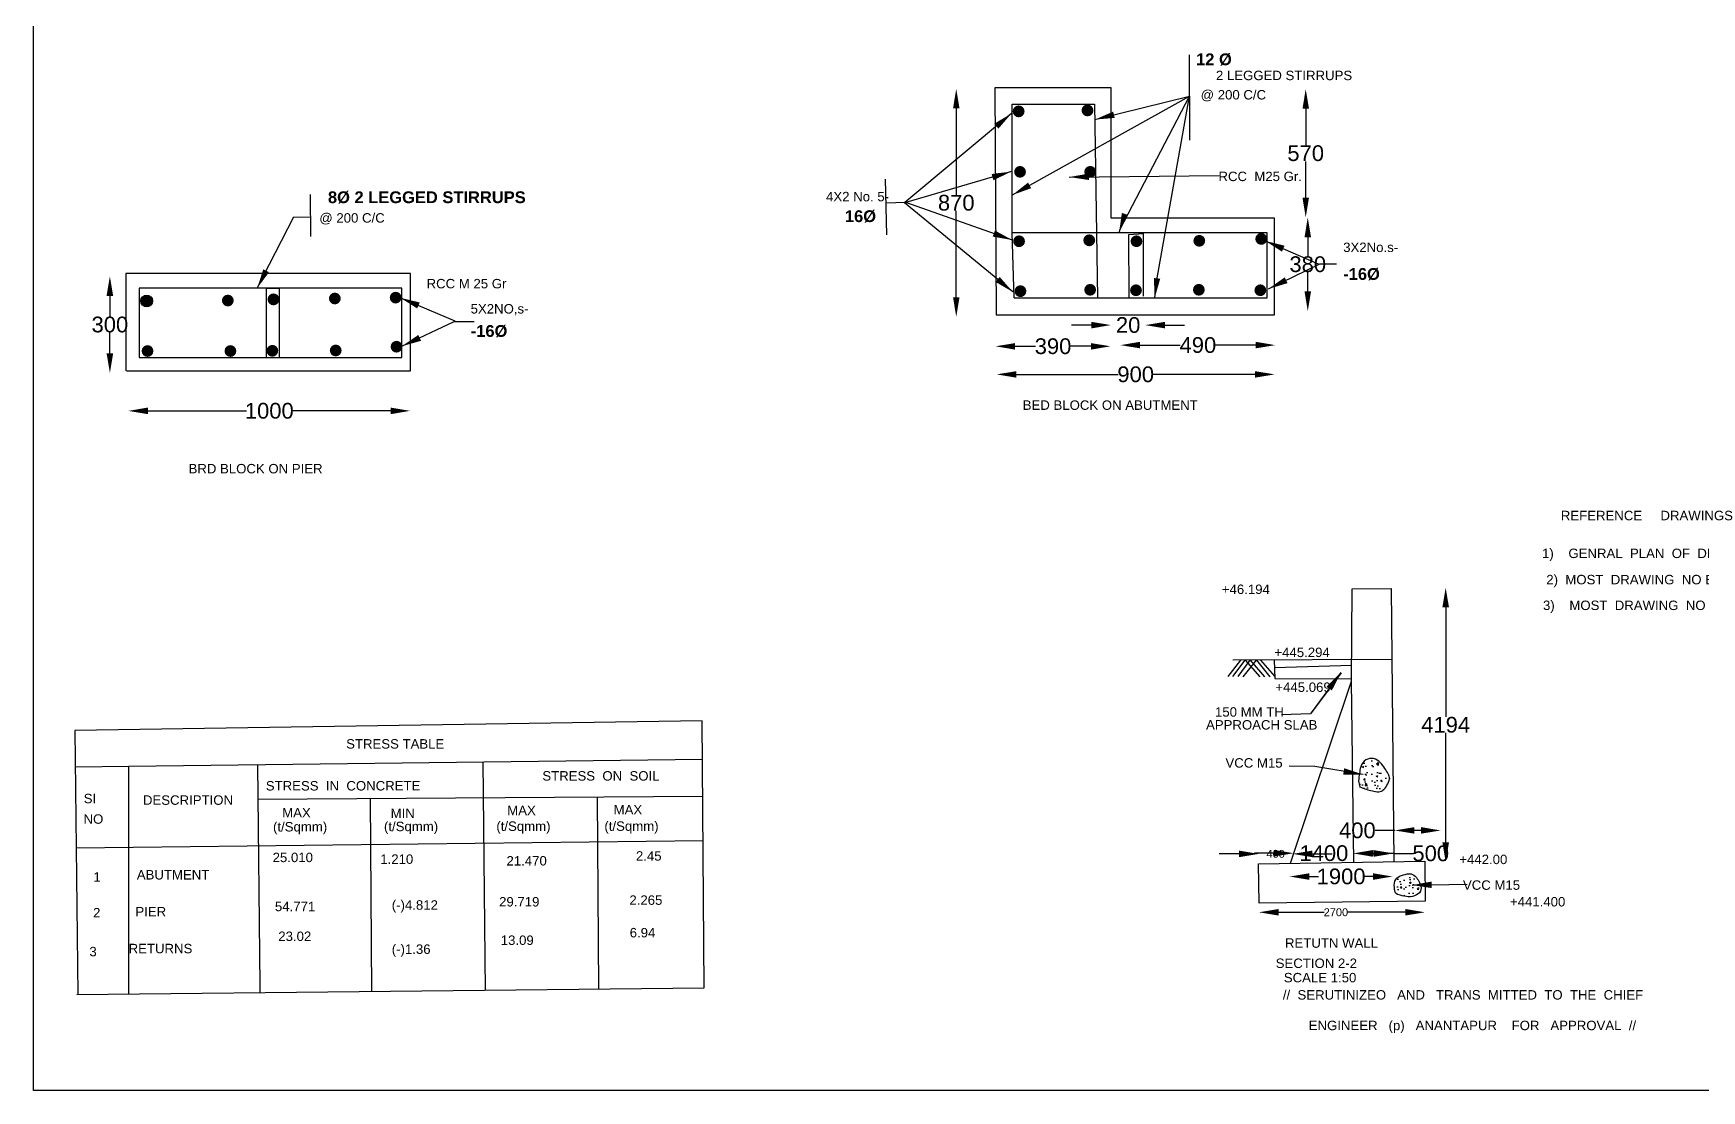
# Model space of a CAD drawing. Header units: inches. Extents: x 302915 to 317053, y -161100 to -158614.
# Drawn here: x 302915 to 305036, y -161098 to -159754 of the extents above; entities that cross this region are included whole.
import ezdxf

# ---------------------------------------------------------------- set-up
doc = ezdxf.new("R2010")
doc.units = ezdxf.units.IN
doc.header["$MEASUREMENT"] = 0
doc.layers.add('DRAWING', color=7, linetype='Continuous')
doc.styles.get("Standard").update_dxf_attribs({"font": 'arial.ttf'})
doc.dimstyles.new('ST100', dxfattribs={"dimtxt": 20, "dimasz": 25, "dimexe": 0, "dimexo": 300, "dimgap": 0.09, "dimtad": 0, "dimtih": 1, "dimtoh": 1, "dimdec": 0, "dimzin": 0, "dimdsep": 46, "dimtxsty": 'Standard', "dimcen": 0, "dimse1": 1, "dimse2": 1, "dimadec": 0, "dimazin": 0, "dimtfac": 1, "dimtdec": 0, "dimtofl": 0, "dimtmove": 0, "dimatfit": 3, "dimfxl": 2000, "dimtolj": 1, "dimtzin": 0, "dimarcsym": 0})
pattern_1 = [(50, (0, 0), (21.5178055, -1.88256405), [2.25, -24.75]), (355, (0, 0), (-4.16254, 22.565764), [1.8, -19.8]), (100.4514, (1.793, -0.157), (17.3552815, 20.6831863), [1.9122057, -21.0342634]), (46.1842, (0, 6), (32.0172315, -4.9655704), [3.375, -37.125]), (96.6356, (2.668, 5.586), (28.0398812, 29.223536), [2.8683086, -31.55139]), (351.1842, (0, 6), (28.0398584, 29.223558), [2.7, -29.7]), (21, (3, 4.5), (17.9072116, -12.0785667), [2.25, -24.75]), (326, (3, 4.5), (7.29946, 21.7545014), [1.8, -19.8]), (71.4514, (4.492, 3.493), (25.2066789, 9.6759149), [1.9122057, -21.0342634]), (37.5, (0, 0), (0.36479566, 9.98681561), [0, -19.56, 0, -20.1, 0, -19.875]), (7.5, (0, 0), (7.89208612, 11.83235136), [0, -11.46, 0, -19.11, 0, -7.575]), (327.5, (-6.69, 0), (16.01467309, -0.67664615), [0, -7.5, 0, -23.4, 0, -31.05]), (317.5, (-9.69, 0), (17.4955851, 3.00314947), [0, -9.75, 0, -15.54, 0, -22.05])]

# ---------------------------------------------------------------- blocks, each defined once
blk = doc.blocks.new('*D7')
at = {"layer": 'Defpoints', "color": 0, "ltscale": 0.5, "transparency": 16777216}
for p in [(304473.3, -160871.7), (304684.4, -160871.3), (304684.4, -160871.3)]:
    blk.add_point(p, dxfattribs=at)
at = {"layer": 'DRAWING', "color": 0, "lineweight": -2, "ltscale": 0.5, "transparency": 16777216}
for p, q in [((304498.3, -160871.3), (304556.1, -160871.3)), ((304659.4, -160871.3), (304586.3, -160871.3))]:
    blk.add_line(p, q, dxfattribs=at)
at = {"layer": 'DRAWING', "color": 0, "ltscale": 0.5, "transparency": 16777216}
for points in [[(304498.3, -160867.1), (304498.3, -160875.4), (304473.3, -160871.3)], [(304659.4, -160867.1), (304659.4, -160875.4), (304684.4, -160871.3)]]:
    blk.add_solid(points, dxfattribs=at)
at = {"layer": 'DRAWING', "color": 0, "ltscale": 0.5, "transparency": 16777216, "insert": (304571.2, -160871.3), "char_height": 10, "attachment_point": 5}
blk.add_mtext('\\A1;2700', dxfattribs=at)
blk = doc.blocks.new('*D31')
at = {"layer": 'Defpoints', "color": 0, "ltscale": 0.4, "transparency": 16777216}
for p in [(304702.9, -160458.5), (304701.8, -160807.3), (304710.8, -160807.3)]:
    blk.add_point(p, dxfattribs=at)
at = {"layer": 'DRAWING', "color": 0, "lineweight": -2, "ltscale": 0.4, "transparency": 16777216}
for p, q in [((304710.8, -160483.5), (304710.8, -160622.6)), ((304710.8, -160782.3), (304710.8, -160643.2))]:
    blk.add_line(p, q, dxfattribs=at)
at = {"layer": 'DRAWING', "color": 0, "ltscale": 0.4, "transparency": 16777216}
for points in [[(304706.6, -160483.5), (304715, -160483.5), (304710.8, -160458.5)], [(304706.6, -160782.3), (304715, -160782.3), (304710.8, -160807.3)]]:
    blk.add_solid(points, dxfattribs=at)
at = {"layer": 'DRAWING', "color": 0, "ltscale": 0.4, "transparency": 16777216, "insert": (304710.8, -160632.9), "char_height": 20, "attachment_point": 5}
blk.add_mtext('\\A1;4194', dxfattribs=at)
blk = doc.blocks.new('*D32')
at = {"layer": 'Defpoints', "color": 0, "ltscale": 0.4, "transparency": 16777216}
for p in [(304512.4, -160825.8), (304643.3, -160824.6), (304643.3, -160825.8)]:
    blk.add_point(p, dxfattribs=at)
at = {"layer": 'DRAWING', "color": 0, "lineweight": -2, "ltscale": 0.4, "transparency": 16777216}
for p, q in [((304537.4, -160825.8), (304548.9, -160825.8)), ((304618.3, -160825.8), (304606.8, -160825.8))]:
    blk.add_line(p, q, dxfattribs=at)
at = {"layer": 'DRAWING', "color": 0, "ltscale": 0.4, "transparency": 16777216}
for points in [[(304537.4, -160821.7), (304537.4, -160830), (304512.4, -160825.8)], [(304618.3, -160821.7), (304618.3, -160830), (304643.3, -160825.8)]]:
    blk.add_solid(points, dxfattribs=at)
at = {"layer": 'DRAWING', "color": 0, "ltscale": 0.4, "transparency": 16777216, "insert": (304577.8, -160825.8), "char_height": 20, "attachment_point": 5}
blk.add_mtext('\\A1;1900', dxfattribs=at)
blk = doc.blocks.new('*D33')
at = {"layer": 'Defpoints', "color": 0, "ltscale": 0.4, "transparency": 16777216}
for p in [(304472.9, -160796.8), (304516.3, -160797), (304516.3, -160798.2)]:
    blk.add_point(p, dxfattribs=at)
at = {"layer": 'DRAWING', "color": 0, "lineweight": -2, "ltscale": 0.4, "transparency": 16777216}
for p, q in [((304447.9, -160797), (304422.9, -160797)), ((304541.3, -160797), (304566.3, -160797))]:
    blk.add_line(p, q, dxfattribs=at)
at = {"layer": 'DRAWING', "color": 0, "ltscale": 0.4, "transparency": 16777216}
for points in [[(304447.9, -160792.8), (304447.9, -160801.2), (304472.9, -160797)], [(304541.3, -160792.8), (304541.3, -160801.2), (304516.3, -160797)]]:
    blk.add_solid(points, dxfattribs=at)
at = {"layer": 'DRAWING', "color": 0, "ltscale": 0.4, "transparency": 16777216, "insert": (304494.6, -160797), "char_height": 10, "attachment_point": 5}
blk.add_mtext('\\A1;400', dxfattribs=at)
blk = doc.blocks.new('*D34')
at = {"layer": 'Defpoints', "color": 0, "ltscale": 0.4, "transparency": 16777216}
for p in [(304517.5, -160797), (304594.3, -160796.2), (304594.3, -160796.6)]:
    blk.add_point(p, dxfattribs=at)
at = {"layer": 'DRAWING', "color": 0, "lineweight": -2, "ltscale": 0.4, "transparency": 16777216}
for p, q in [((304492.5, -160796.2), (304467.5, -160796.2)), ((304619.3, -160796.2), (304644.3, -160796.2))]:
    blk.add_line(p, q, dxfattribs=at)
at = {"layer": 'DRAWING', "color": 0, "ltscale": 0.4, "transparency": 16777216}
for points in [[(304492.5, -160792), (304492.5, -160800.3), (304517.5, -160796.2)], [(304619.3, -160792), (304619.3, -160800.3), (304594.3, -160796.2)]]:
    blk.add_solid(points, dxfattribs=at)
at = {"layer": 'DRAWING', "color": 0, "ltscale": 0.4, "transparency": 16777216, "insert": (304555.9, -160796.2), "char_height": 20, "attachment_point": 5}
blk.add_mtext('\\A1;1400', dxfattribs=at)
blk = doc.blocks.new('*D35')
at = {"layer": 'Defpoints', "color": 0, "ltscale": 0.4, "transparency": 16777216}
for p in [(304593, -160795.7), (304644.7, -160796.2), (304644.7, -160796.4)]:
    blk.add_point(p, dxfattribs=at)
at = {"layer": 'DRAWING', "color": 0, "lineweight": -2, "ltscale": 0.4, "transparency": 16777216}
for p, q in [((304618, -160796.4), (304619.7, -160796.4)), ((304644.7, -160796.4), (304669.7, -160796.4))]:
    blk.add_line(p, q, dxfattribs=at)
at = {"layer": 'DRAWING', "color": 0, "ltscale": 0.4, "transparency": 16777216}
for points in [[(304618, -160792.3), (304618, -160800.6), (304593, -160796.4)], [(304619.7, -160792.3), (304619.7, -160800.6), (304644.7, -160796.4)]]:
    blk.add_solid(points, dxfattribs=at)
at = {"layer": 'DRAWING', "color": 0, "ltscale": 0.4, "transparency": 16777216, "insert": (304691.8, -160796.4), "char_height": 20, "attachment_point": 5}
blk.add_mtext('\\A1;500', dxfattribs=at)
blk = doc.blocks.new('*D36')
at = {"layer": 'Defpoints', "color": 0, "ltscale": 0.4, "transparency": 16777216}
for p in [(304646, -160767.2), (304646, -160778.9), (304704.5, -160780.2)]:
    blk.add_point(p, dxfattribs=at)
at = {"layer": 'DRAWING', "color": 0, "lineweight": -2, "ltscale": 0.4, "transparency": 16777216}
for p, q in [((304646, -160767.2), (304621, -160767.2)), ((304679.5, -160767.2), (304671, -160767.2))]:
    blk.add_line(p, q, dxfattribs=at)
at = {"layer": 'DRAWING', "color": 0, "ltscale": 0.4, "transparency": 16777216}
for points in [[(304671, -160763), (304671, -160771.3), (304646, -160767.2)], [(304679.5, -160763), (304679.5, -160771.3), (304704.5, -160767.2)]]:
    blk.add_solid(points, dxfattribs=at)
at = {"layer": 'DRAWING', "color": 0, "ltscale": 0.4, "transparency": 16777216, "insert": (304598.5, -160767.2), "char_height": 20, "attachment_point": 5}
blk.add_mtext('\\A1;400', dxfattribs=at)
blk = doc.blocks.new('*D37')
at = {"layer": 'Defpoints', "color": 0, "ltscale": 0.4, "transparency": 16777216}
for p in [(304138.3, -160146.8), (304284.6, -160147.4), (304284.6, -160151.5)]:
    blk.add_point(p, dxfattribs=at)
at = {"layer": 'DRAWING', "color": 0, "lineweight": -2, "ltscale": 0.4, "transparency": 16777216}
for p, q in [((304163.3, -160151.5), (304189.3, -160151.5)), ((304259.6, -160151.5), (304233.6, -160151.5))]:
    blk.add_line(p, q, dxfattribs=at)
at = {"layer": 'DRAWING', "color": 0, "ltscale": 0.4, "transparency": 16777216}
for points in [[(304163.3, -160147.4), (304163.3, -160155.7), (304138.3, -160151.5)], [(304259.6, -160147.4), (304259.6, -160155.7), (304284.6, -160151.5)]]:
    blk.add_solid(points, dxfattribs=at)
at = {"layer": 'DRAWING', "color": 0, "ltscale": 0.4, "transparency": 16777216, "insert": (304211.5, -160151.5), "char_height": 20, "attachment_point": 5}
blk.add_mtext('\\A1;390', dxfattribs=at)
blk = doc.blocks.new('*D38')
at = {"layer": 'Defpoints', "color": 0, "ltscale": 0.4, "transparency": 16777216}
for p in [(304297.2, -160147.4), (304494.1, -160145.8), (304494.1, -160150)]:
    blk.add_point(p, dxfattribs=at)
at = {"layer": 'DRAWING', "color": 0, "lineweight": -2, "ltscale": 0.4, "transparency": 16777216}
for p, q in [((304322.2, -160150), (304373.1, -160150)), ((304469.1, -160150), (304418.2, -160150))]:
    blk.add_line(p, q, dxfattribs=at)
at = {"layer": 'DRAWING', "color": 0, "ltscale": 0.4, "transparency": 16777216}
for points in [[(304322.2, -160145.8), (304322.2, -160154.1), (304297.2, -160150)], [(304469.1, -160145.8), (304469.1, -160154.1), (304494.1, -160150)]]:
    blk.add_solid(points, dxfattribs=at)
at = {"layer": 'DRAWING', "color": 0, "ltscale": 0.4, "transparency": 16777216, "insert": (304395.7, -160150), "char_height": 20, "attachment_point": 5}
blk.add_mtext('\\A1;490', dxfattribs=at)
blk = doc.blocks.new('*D39')
at = {"layer": 'Defpoints', "color": 0, "ltscale": 0.4, "transparency": 16777216}
for p in [(304285.1, -160124.5), (304328.8, -160123.1), (304328.8, -160124.5)]:
    blk.add_point(p, dxfattribs=at)
at = {"layer": 'DRAWING', "color": 0, "lineweight": -2, "ltscale": 0.4, "transparency": 16777216}
for p, q in [((304260.1, -160124.5), (304235.1, -160124.5)), ((304353.8, -160124.5), (304378.8, -160124.5))]:
    blk.add_line(p, q, dxfattribs=at)
at = {"layer": 'DRAWING', "color": 0, "ltscale": 0.4, "transparency": 16777216}
for points in [[(304260.1, -160120.4), (304260.1, -160128.7), (304285.1, -160124.5)], [(304353.8, -160120.4), (304353.8, -160128.7), (304328.8, -160124.5)]]:
    blk.add_solid(points, dxfattribs=at)
at = {"layer": 'DRAWING', "color": 0, "ltscale": 0.4, "transparency": 16777216, "insert": (304307, -160124.5), "char_height": 20, "attachment_point": 5}
blk.add_mtext('\\A1;20', dxfattribs=at)
blk = doc.blocks.new('*D40')
at = {"layer": 'Defpoints', "color": 0, "ltscale": 0.4, "transparency": 16777216}
for p in [(304139.9, -160184.4), (304493.3, -160182.3), (304493.3, -160187.2)]:
    blk.add_point(p, dxfattribs=at)
at = {"layer": 'DRAWING', "color": 0, "lineweight": -2, "ltscale": 0.4, "transparency": 16777216}
for p, q in [((304164.9, -160187.2), (304294.5, -160187.2)), ((304468.3, -160187.2), (304338.8, -160187.2))]:
    blk.add_line(p, q, dxfattribs=at)
at = {"layer": 'DRAWING', "color": 0, "ltscale": 0.4, "transparency": 16777216}
for points in [[(304164.9, -160183.1), (304164.9, -160191.4), (304139.9, -160187.2)], [(304468.3, -160183.1), (304468.3, -160191.4), (304493.3, -160187.2)]]:
    blk.add_solid(points, dxfattribs=at)
at = {"layer": 'DRAWING', "color": 0, "ltscale": 0.4, "transparency": 16777216, "insert": (304316.6, -160187.2), "char_height": 20, "attachment_point": 5}
blk.add_mtext('\\A1;900', dxfattribs=at)
blk = doc.blocks.new('*D41')
at = {"layer": 'Defpoints', "color": 0, "ltscale": 0.4, "transparency": 16777216}
for p in [(304076.2, -159824), (304088.4, -159824), (304083.2, -160114)]:
    blk.add_point(p, dxfattribs=at)
at = {"layer": 'DRAWING', "color": 0, "lineweight": -2, "ltscale": 0.4, "transparency": 16777216}
for p, q in [((304088.4, -159849), (304088.4, -159958.7)), ((304088.4, -160089), (304088.4, -159979.3))]:
    blk.add_line(p, q, dxfattribs=at)
at = {"layer": 'DRAWING', "color": 0, "ltscale": 0.4, "transparency": 16777216}
for points in [[(304084.3, -159849), (304092.6, -159849), (304088.4, -159824)], [(304084.3, -160089), (304092.6, -160089), (304088.4, -160114)]]:
    blk.add_solid(points, dxfattribs=at)
at = {"layer": 'DRAWING', "color": 0, "ltscale": 0.4, "transparency": 16777216, "insert": (304088.4, -159969), "char_height": 20, "attachment_point": 5}
blk.add_mtext('\\A1;870', dxfattribs=at)
blk = doc.blocks.new('*D42')
at = {"layer": 'Defpoints', "color": 0, "ltscale": 0.4, "transparency": 16777216}
for p in [(304531.2, -159987.7), (304535.4, -159987.7), (304533.3, -160106.7)]:
    blk.add_point(p, dxfattribs=at)
at = {"layer": 'DRAWING', "color": 0, "lineweight": -2, "ltscale": 0.4, "transparency": 16777216}
for p, q in [((304535.4, -160012.7), (304535.4, -160036.9)), ((304535.4, -160081.7), (304535.4, -160057.5))]:
    blk.add_line(p, q, dxfattribs=at)
at = {"layer": 'DRAWING', "color": 0, "ltscale": 0.4, "transparency": 16777216}
for points in [[(304531.3, -160012.7), (304539.6, -160012.7), (304535.4, -159987.7)], [(304531.3, -160081.7), (304539.6, -160081.7), (304535.4, -160106.7)]]:
    blk.add_solid(points, dxfattribs=at)
at = {"layer": 'DRAWING', "color": 0, "ltscale": 0.4, "transparency": 16777216, "insert": (304535.4, -160047.2), "char_height": 20, "attachment_point": 5}
blk.add_mtext('\\A1;380', dxfattribs=at)
blk = doc.blocks.new('*D43')
at = {"layer": 'Defpoints', "color": 0, "ltscale": 0.4, "transparency": 16777216}
for p in [(304530.2, -159824.4), (304532.8, -159824.4), (304535.4, -159987.5)]:
    blk.add_point(p, dxfattribs=at)
at = {"layer": 'DRAWING', "color": 0, "lineweight": -2, "ltscale": 0.4, "transparency": 16777216}
for p, q in [((304532.8, -159849.4), (304532.8, -159895.7)), ((304532.8, -159962.5), (304532.8, -159916.3))]:
    blk.add_line(p, q, dxfattribs=at)
at = {"layer": 'DRAWING', "color": 0, "ltscale": 0.4, "transparency": 16777216}
for points in [[(304528.7, -159849.4), (304537, -159849.4), (304532.8, -159824.4)], [(304528.7, -159962.5), (304537, -159962.5), (304532.8, -159987.5)]]:
    blk.add_solid(points, dxfattribs=at)
at = {"layer": 'DRAWING', "color": 0, "ltscale": 0.4, "transparency": 16777216, "insert": (304532.8, -159906), "char_height": 20, "attachment_point": 5}
blk.add_mtext('\\A1;570', dxfattribs=at)
blk = doc.blocks.new('*D59')
at = {"layer": 'Defpoints', "color": 0, "ltscale": 0.4, "transparency": 16777216}
for p in [(303035.6, -160236), (303394, -160232.4), (303394, -160233.6)]:
    blk.add_point(p, dxfattribs=at)
at = {"layer": 'DRAWING', "color": 0, "lineweight": -2, "ltscale": 0.4, "transparency": 16777216}
for p, q in [((303060.6, -160233.6), (303185.9, -160233.6)), ((303369, -160233.6), (303243.8, -160233.6))]:
    blk.add_line(p, q, dxfattribs=at)
at = {"layer": 'DRAWING', "color": 0, "ltscale": 0.4, "transparency": 16777216}
for points in [[(303060.6, -160229.4), (303060.6, -160237.8), (303035.6, -160233.6)], [(303369, -160229.4), (303369, -160237.8), (303394, -160233.6)]]:
    blk.add_solid(points, dxfattribs=at)
at = {"layer": 'DRAWING', "color": 0, "ltscale": 0.4, "transparency": 16777216, "insert": (303214.8, -160233.6), "char_height": 20, "attachment_point": 5}
blk.add_mtext('\\A1;1000', dxfattribs=at)
blk = doc.blocks.new('*D60')
at = {"layer": 'Defpoints', "color": 0, "ltscale": 0.4, "transparency": 16777216}
for p in [(303012.1, -160062.4), (303013.9, -160062.4), (303016.2, -160185.4)]:
    blk.add_point(p, dxfattribs=at)
at = {"layer": 'DRAWING', "color": 0, "lineweight": -2, "ltscale": 0.4, "transparency": 16777216}
for p, q in [((303012.1, -160087.4), (303012.1, -160113.6)), ((303012.1, -160160.4), (303012.1, -160134.2))]:
    blk.add_line(p, q, dxfattribs=at)
at = {"layer": 'DRAWING', "color": 0, "ltscale": 0.4, "transparency": 16777216}
for points in [[(303007.9, -160087.4), (303016.3, -160087.4), (303012.1, -160062.4)], [(303007.9, -160160.4), (303016.3, -160160.4), (303012.1, -160185.4)]]:
    blk.add_solid(points, dxfattribs=at)
at = {"layer": 'DRAWING', "color": 0, "ltscale": 0.4, "transparency": 16777216, "insert": (303012.1, -160123.9), "char_height": 20, "attachment_point": 5}
blk.add_mtext('\\A1;300', dxfattribs=at)

msp = doc.modelspace()

# ---------------------------------------------------------------- hatches: boundary and pattern name
at = {"layer": 'DRAWING', "ltscale": 0.4}
for points in [[(304160.2, -159852.7, 1), (304175.3, -159852.7, 1)], [(304247.7, -159851.5, 1), (304262.8, -159851.5, 1)], [(304162, -159929.6, 1), (304177, -159929.6, 1)], [(304251.2, -159929.6, 1), (304266.3, -159929.6, 1)], [(304160.8, -160017.9, 1), (304175.8, -160017.9, 1)], [(304250, -160016.7, 1), (304265.1, -160016.7, 1)], [(304310.1, -160017.9, 1), (304325.1, -160017.9, 1)], [(304390, -160017.3, 1), (304405, -160017.3, 1)], [(304468.7, -160014.9, 1), (304483.8, -160014.9, 1)], [(303051.4, -160093.8, 1), (303066.5, -160093.8, 1)], [(303154.6, -160093.3, 1), (303169.6, -160093.3, 1)], [(303212.6, -160091.8, 1), (303227.7, -160091.8, 1)], [(303290.7, -160090.7, 1), (303305.7, -160090.7, 1)], [(303368, -160089.6, 1), (303383, -160089.6, 1)], [(304162.5, -160081.4, 1), (304177.6, -160081.4, 1)], [(304251.2, -160079.6, 1), (304266.2, -160079.6, 1)], [(304309.5, -160080.2, 1), (304324.5, -160080.2, 1)], [(304389.4, -160079.6, 1), (304404.4, -160079.6, 1)], [(304467.6, -160080.2, 1), (304482.6, -160080.2, 1)], [(303052.5, -160157.5, 1), (303067.5, -160157.5, 1)], [(303157.9, -160157.5, 1), (303172.9, -160157.5, 1)], [(303211.2, -160157.2, 1), (303226.2, -160157.2, 1)], [(303291.8, -160156.8, 1), (303306.8, -160156.8, 1)], [(303369.1, -160152, 1), (303384.1, -160152, 1)]]:
    msp.add_hatch(color=256, dxfattribs=at).paths.add_polyline_path(points)
h = msp.add_hatch(dxfattribs=at)
h.set_pattern_fill('AR-CONC', color=256, scale=3, style=0)
h.set_pattern_definition(pattern_1)
edge = h.paths.add_edge_path()
edge.add_spline(control_points=[(304601.5, -160711.9), (304600.9, -160709.3), (304599.4, -160703.6), (304601.5, -160695), (304602, -160685.3), (304608.2, -160676.5), (304619.4, -160674.7), (304628.2, -160680.4), (304634.2, -160689.6), (304641.7, -160700), (304636.2, -160709.8), (304630.3, -160719.7), (304617.6, -160717.2), (304608.2, -160714.4), (304603.5, -160712.5), (304601.3, -160711.6)], knot_values=[0, 0, 0, 0, 7.731344, 17.48069, 25.893254, 36.915896, 46.740975, 56.555523, 66.425273, 80.77428, 89.464435, 97.9996, 113.229369, 121.185465, 128.341578, 128.341578, 128.341578, 128.341578], degree=3, periodic=0)
h = msp.add_hatch(dxfattribs=at)
h.set_pattern_fill('AR-CONC', color=256, scale=3, style=0)
h.set_pattern_definition(pattern_1)
edge = h.paths.add_edge_path()
edge.add_spline(control_points=[(304645.9, -160842.7), (304645.5, -160838.9), (304644.6, -160832.1), (304650.9, -160825.1), (304658.4, -160823.4), (304666.5, -160820.8), (304673.9, -160826.6), (304677.7, -160833.7), (304681.3, -160842.6), (304673.7, -160850.7), (304663.3, -160852.1), (304654.6, -160850.2), (304646.2, -160847.8), (304646, -160843.7), (304645.9, -160842.1)], knot_values=[0, 0, 0, 0, 11.078509, 19.647018, 24.83882, 34.563517, 42.985666, 50.160456, 59.611749, 68.357186, 78.864371, 89.695518, 96.672181, 101.055113, 101.055113, 101.055113, 101.055113], degree=3, periodic=0)

# ---------------------------------------------------------------- linework, layer by layer
msp.add_lwpolyline([(302914.8, -158614.1), (306557.3, -158614.1), (306557.3, -161098.1), (302914.8, -161098.1)], close=True, dxfattribs=at)
at = {"layer": 'DRAWING'}
for points in [[(304139.3, -160111.5), (304493.3, -160111.5), (304493.3, -159988.7), (304285.4, -159988.7), (304285.4, -159822.9), (304285.4, -159822.9), (304137.4, -159822.9), (304139.3, -160111.5)], [(304162, -160089.9), (304483.6, -160089.9), (304483.6, -160087.8), (304483.6, -160007), (304159.5, -160007), (304159.5, -159843.5), (304264.4, -159843.5), (304267.9, -160089.9)], [(304162, -160089.9), (304159.5, -160007)], [(303033.2, -160182.5), (303394.3, -160182.5), (303394.3, -160059.1), (303032.6, -160059.1), (303032.6, -160182.5)], [(303049.3, -160165.8), (303383.4, -160165.8), (303383.4, -160162.2), (303383.4, -160077.7), (303049.5, -160077.7), (303049.5, -160165.8)], [(304513.5, -160808.9), (304591.2, -160577.5), (304591.8, -160460), (304641.6, -160459.6), (304641.6, -160459.6), (304645, -160807)], [(302970, -160975.8), (303768, -160967.5), (303765.5, -160627.9), (302967.6, -160640.1), (302971.2, -160975.8)], [(302968.1, -160686.3), (303036, -160685.6), (303765.9, -160676.6)], [(303486.2, -160680), (303489.3, -160970.4)], [(303036.1, -160975.2), (303036.1, -160975.2), (303036, -160685.6)], [(303199.8, -160683.6), (303202.7, -160964.6)], [(303200.2, -160727.6), (303766.2, -160723.5)], [(303345.2, -160971.9), (303345.2, -160971.9), (303343.5, -160726.5)], [(303633.8, -160968.9), (303632, -160724.5)], [(302969.2, -160789.4), (302969.2, -160789.4), (302969.2, -160789.4), (303766.6, -160779.8)], [(304472.7, -160809.5), (304684.4, -160806.4), (304684.9, -160857.2), (304473.5, -160859.5), (304472.7, -160809.5)], [(303202.7, -160964.6), (303202.8, -160973.4)]]:
    msp.add_lwpolyline(points, dxfattribs=at)
at = {"layer": 'DRAWING', "ltscale": 0.4}
for points in [[(304000.3, -160009.7), (303998.5, -159939)], [(303267.5, -160011.7), (303267.1, -159958.6)], [(304308.2, -160089.2), (304307.7, -160009.1), (304326, -160008.1), (304326, -160087.7)], [(303211.2, -160165.8), (303211.2, -160077.7), (303227.2, -160077.7), (303227.2, -160165.8)], [(304434.2, -160571.5), (304450.5, -160550.6)], [(304440, -160571.6), (304456, -160550.6), (304474.3, -160571.7)], [(304642.5, -160549.9), (304440.2, -160550.7)], [(304447, -160571.6), (304462.3, -160550.6), (304480.4, -160571.9)], [(304453.3, -160571.8), (304470.1, -160550.6), (304487.3, -160572)], [(304475.1, -160550.5), (304493.3, -160571.1)], [(304492.8, -160550.5), (304493.4, -160574), (304591.2, -160574.5)], [(304591.3, -160557.6), (304493, -160560.3)], [(304593.9, -160807.7), (304591.2, -160577.5)]]:
    msp.add_lwpolyline(points, dxfattribs=at)
msp.add_circle((303058.9, -160093.8), 7.51, dxfattribs=at)
for points in [[(304601.3, -160711.6), (304608, -160714.2), (304615.6, -160716.5), (304630.8, -160716.5), (304636.1, -160709.8), (304639.4, -160701.7), (304633.6, -160688.6), (304627.6, -160680.8), (304619.1, -160675.9), (304609.4, -160677.5), (304602.7, -160686.3), (304601.3, -160694.6), (304600.1, -160704.3), (304601.5, -160711.9)], [(304645.9, -160842.7), (304646.3, -160831.6), (304652.1, -160825.3), (304657, -160823.7), (304666.7, -160822.4), (304673.6, -160827.1), (304677.3, -160833.3), (304679.4, -160842.5), (304673.8, -160849.3), (304663.6, -160851.5), (304652.9, -160849.7), (304646.8, -160846.4), (304645.9, -160842.1)]]:
    msp.add_spline(points, degree=3, dxfattribs=at)

# ---------------------------------------------------------------- texts
at = {"layer": 'DRAWING', "color": 2}
for s, p in [(' 2 LEGGED STIRRUPS', (304414, -159813)), (' @ 200 C/C', (304394.6, -159837.6)), (' RCC  M25 Gr.', (304417.2, -159941.4)), (' 4X2 No. 5-', (303918.2, -159967.1)), (' @ 200 C/C', (303273.8, -159994.2)), (' 3X2No.s-', (304575.8, -160031.6)), (' RCC M 25 Gr', (303410.2, -160077.8)), (' 5X2NO,s-', (303466.2, -160109.8)), (' BED BLOCK ON ABUTMENT', (304168.3, -160232.3)), (' BRD BLOCK ON PIER', (303107.5, -160313.1)), (' REFERENCE     DRAWINGS', (304852.6, -160372.7)), (' 1)    GENRAL  PLAN  OF  DLRB  @  KM  155.067', (304828.7, -160420.8)), (' 2)  MOST  DRAWING  NO BD/ 3-74', (304834.1, -160454.2)), (' +46.194', (304421.5, -160466.5)), (' 3)    MOST  DRAWING  NO  BD /  4- 74', (304829.9, -160486.9)), (' +445.294', (304488.4, -160546.7)), (' +445.069', (304489.6, -160591)), (' 150 MM TH', (304412.8, -160622.5)), (' APPROACH SLAB', (304401.4, -160638.9)), (' APPROACH SLAB', (304401.4, -160638.9)), (' APPROACH SLAB', (304401.4, -160638.9)), (' STRESS TABLE', (303307.9, -160663.1)), (' VCC M15', (304426.1, -160687.3)), (' STRESS  ON  SOIL', (303557.4, -160703.8)), ('    SI', (302960.2, -160732.6)), (' DESCRIPTION', (303049.5, -160734.6)), ('STRESS  IN  CONCRETE', (303210.4, -160716.4)), ('  MAX', (303221.9, -160750.7)), ('   MIN', (303355.2, -160751.5)), ('  MAX', (303508.1, -160747.8)), ('  MAX', (303643.4, -160746.8)), ('  NO', (302969.3, -160758.7)), (' (t/Sqmm)', (303214.9, -160768.5)), (' (t/Sqmm)', (303356, -160768.1)), (' (t/Sqmm)', (303498.9, -160767.8)), (' (t/Sqmm)', (303636.3, -160767.7)), (' 25.010', (303214.4, -160807.5)), (' 1.210', (303351.3, -160809.7)), (' 21.470', (303511.8, -160811.8)), (' 2.45', (303676.4, -160805.6)), (' +442.00', (304723.5, -160810)), ('   1', (302977.2, -160832.3)), (' ABUTMENT', (303041.7, -160829.6)), (' 2.265', (303668.1, -160861.8)), (' VCC M15', (304728.1, -160842.7)), ('      2', (302962.8, -160877.8)), ('   PIER', (303030.6, -160876.5)), (' 54.771', (303217.3, -160869.9)), (' (-)4.812', (303365.9, -160868)), (' 29.719', (303502.4, -160863.9)), (' +441.400', (304787.9, -160863.9)), (' 6.94', (303668.5, -160903.2)), (' RETURNS', (303031.3, -160923.4)), (' 23.02', (303221.6, -160907.8)), (' (-)1.36', (303365.9, -160924.2)), (' 13.09', (303504.5, -160912.8)), (' RETUTN WALL', (304501.8, -160916.4)), ('    3', (302967.4, -160927.3)), (' SECTION 2-2', (304490, -160942.1)), (' SCALE 1:50', (304500.3, -160960.4)), (' //  SERUTINIZEO   AND   TRANS  MITTED  TO  THE  CHIEF', (304499.1, -160982.3)), (' ENGINEER   (p)   ANANTAPUR    FOR   APPROVAL  //', (304532, -161021.2))]:
    msp.add_text(s, height=12, dxfattribs=at).set_placement(p)
at = {"layer": 'DRAWING', "char_height": 15, "width": 2.207656280006631e-11, "attachment_point": 1}
for s, insert in [('{\\fArial|b1|i0|c0|p34;12 Ø}', (304393.4, -159779)), ('{\\fArial|b1|i0|c0|p34;8Ø 2 LEGGED STIRRUPS}', (303289.4, -159954.4)), ('{\\fArial|b1|i0|c0|p34;16Ø}', (303946.8, -159978.5)), ('{\\fArial|b1|i0|c0|p34;-16Ø}', (304580.5, -160052)), ('{\\fArial|b1|i0|c0|p34;-16Ø}', (303471, -160124.5))]:
    msp.add_mtext(s, dxfattribs=dict(at, insert=insert))

# ---------------------------------------------------------------- dimensions: what is measured, and where the dimension line sits
at = {"layer": 'DRAWING', "ltscale": 0.4}
for base, p1, p2, text, picture, middle in [((304088.4, -159824), (304083.2, -160114), (304076.2, -159824), '870', '*D41', (304088.4, -159969)), ((304532.8, -159824.4), (304535.4, -159987.5), (304530.2, -159824.4), '570', '*D43', (304532.8, -159906)), ((304535.4, -159987.7), (304533.3, -160106.7), (304531.2, -159987.7), '380', '*D42', (304535.4, -160047.2)), ((303012.1, -160062.4), (303016.2, -160185.4), (303013.9, -160062.4), '300', '*D60', (303012.1, -160123.9)), ((304710.8, -160807.3), (304702.9, -160458.5), (304701.8, -160807.3), '4194', '*D31', (304710.8, -160632.9))]:
    dim = msp.add_linear_dim(base=base, p1=p1, p2=p2, angle=90, text=text, dimstyle='ST100', dxfattribs=at)
    dim.commit()
    dim.dimension.update_dxf_attribs({"geometry": picture, "text_midpoint": middle})
for base, p1, p2, text, picture, middle in [((304328.8, -160124.5), (304285.1, -160124.5), (304328.8, -160123.1), '20', '*D39', (304307, -160124.5)), ((304284.6, -160151.5), (304138.3, -160146.8), (304284.6, -160147.4), '390', '*D37', (304211.5, -160151.5)), ((304494.1, -160150), (304297.2, -160147.4), (304494.1, -160145.8), '490', '*D38', (304395.7, -160150)), ((304493.3, -160187.2), (304139.9, -160184.4), (304493.3, -160182.3), '900', '*D40', (304316.6, -160187.2)), ((303394, -160233.6), (303035.6, -160236), (303394, -160232.4), '1000', '*D59', (303214.8, -160233.6)), ((304646, -160767.2), (304704.5, -160780.2), (304646, -160778.9), '400', '*D36', (304598.5, -160767.2)), ((304594.3, -160796.2), (304517.5, -160797), (304594.3, -160796.6), '1400', '*D34', (304555.9, -160796.2)), ((304644.7, -160796.4), (304593, -160795.7), (304644.7, -160796.2), '500', '*D35', (304691.8, -160796.4)), ((304643.3, -160825.8), (304512.4, -160825.8), (304643.3, -160824.6), '1900', '*D32', (304577.8, -160825.8))]:
    dim = msp.add_linear_dim(base=base, p1=p1, p2=p2, text=text, dimstyle='ST100', dxfattribs=at)
    dim.commit()
    dim.dimension.update_dxf_attribs({"geometry": picture, "text_midpoint": middle})
dim = msp.add_linear_dim(base=(304516.3, -160797), p1=(304472.9, -160796.8), p2=(304516.3, -160798.2), text='400', dimstyle='ST100', override={"dimtxt": 10}, dxfattribs=at)
dim.commit()
dim.dimension.update_dxf_attribs({"geometry": '*D33', "text_midpoint": (304494.6, -160797)})
at = {"layer": 'DRAWING', "ltscale": 0.5}
dim = msp.add_linear_dim(base=(304684.4, -160871.3), p1=(304473.3, -160871.7), p2=(304684.4, -160871.3), text='2700', dimstyle='ST100', override={"dimtxt": 10}, dxfattribs=at)
dim.commit()
dim.dimension.update_dxf_attribs({"geometry": '*D7', "text_midpoint": (304571.2, -160871.3), "dimtype": 160})

# ---------------------------------------------------------------- leaders
at = {"layer": 'DRAWING', "ltscale": 0.4}
for points in [[(304159.9, -159959), (304385.1, -159833.2), (304385, -159781)], [(304264.7, -159863.1), (304385.1, -159833.2), (304385.1, -159889.3)], [(304295.4, -160007), (304296.8, -160002.6), (304385.1, -159833.2)], [(304340.8, -160089.9), (304343.2, -160069.5), (304385.1, -159833.2)], [(304158.6, -159855.5), (304023, -159968.6)], [(304158.5, -159929.3), (304024.1, -159968.6)], [(304232.2, -159936.2), (304422.6, -159934.4)], [(304159.8, -160016.4), (304024.1, -159968.7), (303998.8, -159969.4)], [(304160.4, -160082.4), (304022.7, -159968.9)], [(304481.3, -160017.4), (304548.5, -160046.4)], [(304485.4, -160078.5), (304550.8, -160046.4), (304571.9, -160046.4)], [(303381.5, -160089.8), (303450.9, -160119.3)], [(304577.7, -160566.6), (304538.8, -160618.7), (304502.1, -160620)], [(304577.3, -160566.4), (304539.9, -160617.6)], [(304605.8, -160696.2), (304544.4, -160686), (304511.8, -160685.6)], [(304668, -160836.7), (304738.1, -160835.7)]]:
    msp.add_leader(points, dimstyle='ST100', override={"dimgap": 0.09, "dimtad": 0}, dxfattribs=at)
at = {"layer": 'DRAWING', "ltscale": 0.5}
for points in [[(303199.4, -160077.7), (303245.9, -159986.9), (303267.7, -159987.1)], [(303383.4, -160151.4), (303450, -160120.1), (303475.2, -160120.1)]]:
    msp.add_leader(points, dimstyle='ST100', override={"dimgap": 0.09, "dimtad": 0}, dxfattribs=at)

doc.saveas('drawing.dxf')
